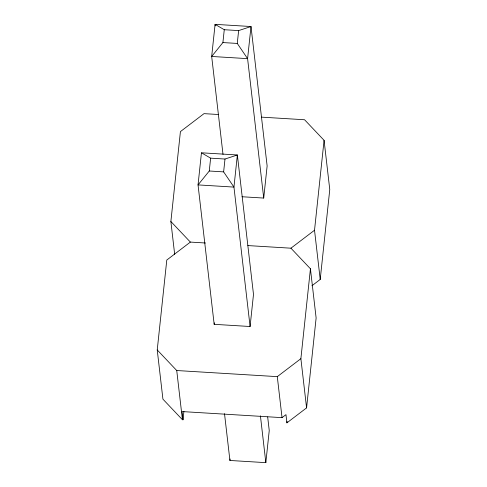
<?xml version="1.0" encoding="UTF-8"?>
<svg xmlns="http://www.w3.org/2000/svg" width="487" height="487" viewBox="0 0 487 487"><rect width="100%" height="100%" fill="white"/><g stroke="black" fill="none" stroke-linecap="round" stroke-linejoin="round"><path stroke-width="0.73" d="M183.903 411.46L183.021 419.77L182.43 419.733L162.926 399.157L157.234 349.952L166.785 260.04L190.374 242.088L205.496 243.001M174.669 254.311L170.876 221.512L180.421 131.6L204.016 113.641L218.383 114.512M201.448 152.796L198.039 184.902L214.17 324.324L250.087 326.509L253.496 294.398L237.364 154.976L201.448 152.796L210.634 158.159L224.994 159.036L237.364 154.976L233.955 187.087L250.087 326.509M224.994 159.036L223.63 171.881L233.955 187.087L198.039 184.902L209.27 171.004L210.634 158.159M242.027 196.748L263.723 198.063L247.591 58.641L211.681 56.462L222.906 42.564L224.27 29.719L215.09 24.35L211.681 56.462L223.016 154.434M215.266 25.86L215.09 24.35L251.006 26.529L247.591 58.641L237.272 43.434L238.636 30.59L251.006 26.529L267.132 165.951L263.723 198.063M214.17 324.324L214.329 322.832M267.673 416.951L269.244 430.538L265.835 462.65L229.925 460.471L230.083 458.973M247.834 245.576L290.928 248.193L310.432 268.769L316.124 317.981L306.579 407.887L286.916 422.856L287.074 421.346M306.579 407.887L300.881 358.682L310.432 268.769M311.875 285.796L320.215 279.447L314.523 230.241L324.074 140.329L304.57 119.753L261.476 117.136M320.215 279.447L329.766 189.534L324.074 140.329M290.928 248.193L314.523 230.241M157.234 349.952L176.738 370.528L277.292 376.64L300.881 358.682M183.021 419.77L182.071 411.57L282.034 417.645L285.966 414.65L286.916 422.856M224.27 29.719L238.636 30.59M222.906 42.564L237.272 43.434M209.27 171.004L223.63 171.881M170.876 221.512L190.374 242.088M277.292 376.64L282.034 417.645M260.417 415.837L265.835 462.65M224.507 413.658L229.925 460.471M176.738 370.528L182.43 419.733"/></g></svg>
